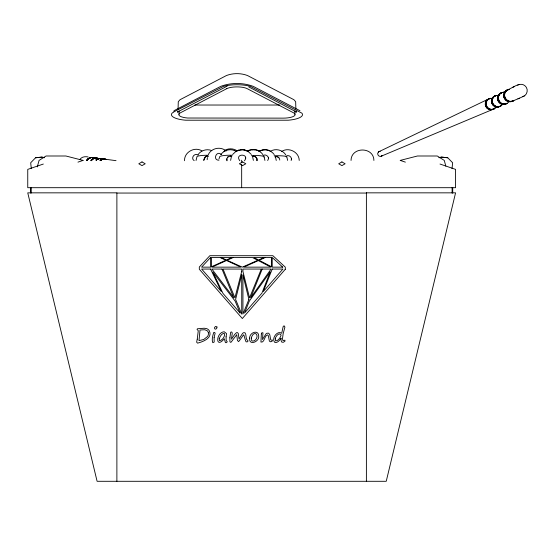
<?xml version="1.0" encoding="UTF-8"?>
<svg xmlns="http://www.w3.org/2000/svg" width="555" height="555" viewBox="0 0 555 555"><rect width="100%" height="100%" fill="white"/><g stroke="black" fill="none" stroke-linecap="round" stroke-linejoin="round"><path stroke-width="0.83" d="M178.065 109.106L178.28 101.725L180.021 99.72L226.447 75.529C233.093 73.003 240.849 73.003 247.502 75.529L293.921 99.72L295.662 101.725L295.877 109.106M226.794 159.667L226.877 160.27M226.808 159.25L226.863 158.827M196.061 160.444L197.004 156.531A10.649 1.596 0 0 1 207.445 155.254M184.524 160.721C184.142 152.049 194.763 146.305 201.909 150.884M207.161 159.667L207.383 157.509M230.609 160.381L231.373 156.871M351.044 160.444C351.169 146.541 373.772 146.541 373.89 160.444M452.034 168.63L452.644 162.761L447.76 157.766L441.343 157.093L438.943 157.689M286.019 156.191C288.718 154.193 292.742 157.474 291.16 160.499M239.815 160.742C234.085 153.069 250.354 153.499 244.408 160.846M263.056 155.539C266.095 153.256 270.424 157.71 267.67 160.527M177.995 111.534L177.815 112.235L178.252 111.236L177.635 111.93L227.279 86.081M256.965 160.624L256.882 158.494M256.993 160.693C257.575 158.661 255.938 156.226 253.76 156.267M37.289 166.916L39.065 160.416L46.058 155.997L65.878 155.997L83.146 160.416M218.982 158.973L219.78 156.531A10.649 1.63 0 0 1 232.302 155.247M490.835 98.401A5.647 5.439 66 0 0 488.546 108.926L490.072 109.404M491.196 98.221A5.661 5.446 65.8 0 0 486.236 105.408L486.846 106.754A5.668 5.446 65.2 0 0 490.301 109.307L490.454 109.238M208.174 154.894C211.025 148.088 220.758 146.007 226.121 151.036M263.979 157.107L263.979 156.552A10.649 1.429 0 0 0 251.457 155.428M227.495 157.46L228.147 156.781M378.448 152.021C376.096 154.082 379.454 157.932 381.819 155.927M382.208 155.636L381.701 156.059M198.079 154.609C200.979 150.259 207.008 148.553 211.788 150.585M220.855 154.602C223.762 150.273 229.791 148.546 234.564 150.585M286.657 156.989L286.657 156.565A10.649 1.075 0 0 0 274.135 155.719M232.628 154.47L236.069 151.265L241.148 149.718M79.844 159.535C81.606 156.781 85.13 156.33 88.085 156.94M44.386 157.689L41.986 157.093L35.569 157.766L30.692 162.761L31.295 168.63M205.274 156.919C201.923 166.417 204.171 153.617 208.402 156.212L207.445 156.094M227.654 157.252L226.891 158.626L226.995 160.79M378.808 151.723L380.203 151.224M378.309 152.139L378.954 151.598M494.193 108.759L495.289 107.843L494.193 108.759A5.654 5.446 65.8 0 1 486.007 105.506A5.654 5.446 65.8 0 1 490.967 98.325M522.852 96.646C526.702 95.543 528.464 90.583 526.286 87.253C521.242 80.156 512.966 87.961 507.312 89.972M227.8 157.065L230.311 156.045M101.343 159.632L100.122 160.451L102.731 159.167A5.654 5.585 -84.9 0 1 105.617 159.368A5.668 5.599 -87 0 0 102.731 159.167L101.246 159.618M281.545 151.57C288.371 146.714 299.152 151.91 299.221 160.43M173.972 110.716L220.765 86.344C231.019 82.535 242.924 82.535 253.177 86.344L299.977 110.716M205.572 156.683L206.092 156.413M259.275 151.224L263.077 149.864M224.269 150.648C228.022 148.199 233.107 148.199 236.853 150.648M245.081 150.065L247.925 151.265C252.775 148.227 259.768 149.857 262.903 154.616M223.936 151.57L224.296 151.39M247.357 151.009C250.936 148.9 255.626 148.9 259.213 151.009M258.949 151.349C262.446 149.267 267.038 149.108 270.556 151.224C275.53 148.095 282.627 149.899 285.742 154.803M487.04 99.727L379.148 151.591L379.731 151.328M236.687 151.036L238.865 150.065M512.702 87.371L514.152 86.712M517.628 85.158L519.085 84.492M512.404 101.177L519.383 98.207M381.236 156.191L492.354 109.578M517.926 98.866L524.308 95.987M274.864 156.878C277.021 155.788 279.845 157.62 279.769 160.041M252.178 156.572L253.69 156.246M82.986 160.451L77.971 162.129M503.926 97.382L504.093 97.305A6.181 5.952 65.8 0 1 509.511 89.452M507.228 103.292A6.022 5.8 65.8 0 1 498.508 99.838L498.674 99.768M498.126 100.011L498.286 99.942A6.015 5.793 65.8 0 1 503.552 92.303M491.647 102.953L491.799 102.883A5.821 5.606 65.8 0 1 496.898 95.495M43.325 164.044L27.75 169.379L27.75 187.694L455.579 187.694L455.579 169.379L440.011 164.044M100.372 160.478A5.647 5.578 -84.9 0 1 101.593 159.667L104.43 159.105L105.852 159.403M400.183 160.416L417.45 155.997L437.271 155.997L444.264 160.416L445.818 166.105M238.317 150.294L242.847 149.739L247.925 151.335M439.151 157.724L441.565 157.134L447.76 157.766M206.432 156.274L206.883 156.17M275.204 156.739L275.655 156.635M263.181 149.899C267.371 149.191 271.777 151.099 274.239 154.554M253.531 156.246L255.564 156.843L256.764 158.203M230.221 156.059L231.664 156.371M35.569 157.766L41.764 157.134L44.178 157.724M241.106 149.718L241.564 149.683M253.302 149.718L252.303 149.788M241.522 149.683L241.994 149.677M194.867 105.027L279.831 105.027M366.446 192.842L455.579 192.842L386.238 481.296L97.097 481.296L27.75 192.842L116.883 192.842L116.883 481.296M116.904 193.05L366.425 193.05M241.952 149.677L242.431 149.683M278.929 157.814L277.784 156.871L276.217 156.559M230.45 156.08L231.796 156.371M254.759 149.788L253.767 149.718M242.382 149.683L244.457 149.926M218.954 160.208C212.1 160.277 216.769 149.586 221.466 154.699M489.912 109.467L491.341 109.633A5.647 5.439 66 0 0 495.129 107.906M104.673 159.139L116.03 160.666M405.365 162.129L400.349 160.451M244.408 149.926L245.13 150.065M234.314 150.46L236.152 151.39M248.758 86.899L296.315 111.93L295.69 111.236L296.127 112.235L295.947 111.534M198.149 155.136C194.618 152.382 190.296 158.293 194.167 160.672M247.925 151.265L251.366 154.47M275.495 156.947L276.258 160.464M252.622 156.871L253.385 160.381M264.152 156.829L264.915 160.437M286.838 156.774L287.601 160.395M268.44 157.641L268.523 158.376M245.567 157.558L245.643 158.293M291.403 158.321L291.479 159.07M208.34 332.736L208.423 333.583A5.432 5.272 0 0 1 207.501 336.545L203.782 339.452L198.995 340.652L200.022 329.996L204.816 329.739L207.161 330.738A3.545 3.441 0 0 1 208.34 332.736M452.713 187.528L452.713 193.05M452.11 187.576L452.11 193.05M366.39 192.842L366.39 481.296M294.851 110.993L294.851 114.323M241.668 160.215L241.668 162.719M241.668 164.384L241.668 187.694M179.092 111L179.092 114.323M31.219 187.576L31.219 193.05M30.615 187.528L30.615 193.05M96.015 159.958A5.841 5.772 -84.9 0 1 101.683 158.848M96.154 159.972A5.834 5.765 -84.9 0 1 101.815 158.862M100.275 160.464A5.654 5.585 -84.9 0 1 105.762 159.389M100.524 160.499A5.64 5.571 -84.9 0 1 105.998 159.424M100.025 160.437A5.661 5.592 -84.9 0 1 105.519 159.361M96.404 160.006A5.821 5.751 -84.9 0 1 102.051 158.897M96.508 160.02A5.814 5.744 -84.9 0 1 102.148 158.91M95.911 159.944A5.848 5.772 -84.9 0 1 101.579 158.834M91.395 160.7A6.001 5.925 -84.9 0 1 98.242 158.39M91.284 160.686A6.001 5.932 -84.9 0 1 98.138 158.376M91.034 160.659A6.015 5.939 -84.9 0 1 97.895 158.341M90.77 160.631A6.029 5.952 -84.9 0 1 97.652 158.307M86.975 160.215A6.188 6.112 -84.9 0 1 94.045 157.828M87.121 160.235A6.181 6.105 -84.9 0 1 94.177 157.849M86.615 160.173A6.209 6.133 -84.9 0 1 93.698 157.78M86.726 160.187A6.202 6.126 -84.9 0 1 93.802 157.793M87.232 160.242A6.181 6.105 -84.9 0 1 94.281 157.863M96.258 159.986A5.827 5.758 -84.9 0 1 101.912 158.876M501.963 105.027A5.841 5.619 65.8 0 1 493.013 104.007A5.841 5.619 65.8 0 1 496.038 95.432M501.741 105.117A5.834 5.619 65.8 0 1 492.445 103.431A5.834 5.619 65.8 0 1 497.28 95.307M506.438 103.625A6.001 5.772 65.8 0 1 498.029 100.913A6.001 5.772 65.8 0 1 501.512 92.796M500.998 105.908A5.848 5.626 65.8 0 1 492.805 103.265A5.848 5.626 65.8 0 1 496.198 95.356M500.457 106.13A5.827 5.612 65.8 0 1 492.646 104.173A5.827 5.612 65.8 0 1 494.338 96.216M495.671 95.613A5.827 5.612 65.8 0 1 497.12 95.384M500.221 106.227A5.821 5.606 65.8 0 1 491.799 102.883M500.062 106.296A5.814 5.599 65.8 0 1 491.917 103.667A5.814 5.599 65.8 0 1 495.289 95.793M494.588 108.593A5.661 5.453 65.8 0 1 486.652 106.033A5.661 5.453 65.8 0 1 489.94 98.367M493.645 108.988A5.64 5.425 65.8 0 1 485.75 106.442A5.64 5.425 65.8 0 1 489.017 98.811M493.804 108.919A5.64 5.432 65.8 0 1 485.896 106.373A5.64 5.432 65.8 0 1 489.17 98.734M494.429 108.655A5.661 5.446 65.8 0 1 490.301 109.307M506.604 103.556A6.001 5.779 65.8 0 1 498.189 100.844A6.001 5.779 65.8 0 1 501.671 92.72M506.826 103.466A6.008 5.786 65.8 0 1 498.404 100.746A6.008 5.786 65.8 0 1 501.893 92.616M506.992 103.396A6.015 5.793 65.8 0 1 498.286 99.942M498.508 99.838A6.022 5.8 65.8 0 1 503.787 92.192M508.56 102.252A6.029 5.8 65.8 0 1 498.952 100.504A6.029 5.8 65.8 0 1 503.947 92.109M512.875 100.927A6.181 5.945 65.8 0 1 504.217 98.138A6.181 5.945 65.8 0 1 507.804 89.771M513.652 100.601A6.202 5.973 65.8 0 1 504.967 97.798A6.202 5.973 65.8 0 1 508.567 89.404M513.437 100.691A6.195 5.966 65.8 0 1 504.759 97.895A6.195 5.966 65.8 0 1 508.352 89.508M513.264 100.767A6.188 5.959 65.8 0 1 504.592 97.964A6.188 5.959 65.8 0 1 508.186 89.591M513.042 100.857A6.181 5.952 65.8 0 1 504.093 97.305M513.826 100.531A6.209 5.973 65.8 0 1 505.133 97.722A6.209 5.973 65.8 0 1 508.734 89.32M261.343 333.819L260.94 342.088C264.652 342.886 264.256 335.775 267.559 334.859L268.28 335.567L269.411 341.159L270.68 341.811L272.054 341.332L272.519 340.069L271.339 340.201L270.646 339.618L269.834 334.894L268.731 333.187L266.899 333.229L265.942 333.943L262.48 339.535L262.966 332.861L261.96 332.667L261.343 333.819M281.031 338.272L281.08 340.666L281.878 342.199L283.473 342.227L284.999 341.138L284.909 340.201L282.967 340.61L282.488 338.807L283.126 333.853L284.909 327.068L284.229 325.868A1.283 1.249 0 0 0 283.078 326.957L281.725 333.257C277.195 330.045 271.118 338.841 274.78 342.414C277.549 343.17 279.644 340.222 281.031 338.272M214.112 337.516L214.181 342.06L212.773 342.678C211.524 339.625 212.808 335.518 213.724 332.459L214.528 332.41L215.146 333.111L214.112 337.516M229.895 337.801L229.909 341.672L230.394 342.303L231.123 342.178L236.735 334.644L237.45 340.486L238.608 341.616C245.823 332.938 242.278 332.223 246.011 341.769L247.155 341.915L247.946 341.297L247.925 340.631C245.081 339.098 246.85 334.942 244.97 332.729L243.395 332.736L242.584 333.375L239.032 338.932L238.255 333.375L237.256 332.535L236.437 332.716L234.654 334.464L231.463 339.181L232.247 333.423L231.976 332.265L231.171 331.883L230.602 332.514L229.895 337.801M251.332 338.148L251.366 339.903L252.15 341.068C255.675 341.797 258.907 336.052 255.89 333.673C253.246 332.799 251.748 336.073 251.332 338.148M226.072 336.836L226.169 340.284L227.259 341.783L226.433 342.608A1.02 0.985 0 0 1 225.365 342.428L224.331 338.758C215.167 349.671 215.909 332.313 224.185 331.765L226.565 333.597L226.072 336.836M249.667 338.03C248.48 346.188 259.685 341.811 258.72 335.962C258.526 329.136 249.361 332.605 249.667 338.03M197.247 339.181L196.63 342.151L197.566 343.156C203.144 341.651 213.009 338.044 209.173 330.537A5.286 5.134 0 0 0 206.585 328.609L204.178 328.234L197.358 328.782L197.046 329.483L198.274 330.641L197.247 339.181M275.225 338.869L275.578 340.916C278.457 340.839 280.358 337.565 281.121 335.088C279.449 331.557 275.433 336.545 275.225 338.869M219.19 338.834L219.496 340.708C222.291 340.319 225.219 336.601 224.421 333.68L224.137 333.423C221.473 333.402 220.064 336.698 219.19 338.834M216.984 326.999C217.276 329.073 214.223 330.378 214.528 327.547L215.472 326.465L216.984 326.999M241.73 274.794L235.604 299.416L241.73 314.151L241.73 274.794M241.73 271.381L234.938 297.799L222.992 269.057L241.73 269.057L241.73 271.381M270.112 272.005L261.946 293.089L244.519 313.075L249.306 301.143L270.112 272.005M272.221 269.057L263.292 291.548L282.911 269.057L272.221 269.057M262.196 269.057L250.631 297.855L271.076 269.057L262.196 269.057M248.897 299.464L242.937 314.075L242.937 274.926L248.897 299.464M261.301 269.057L249.556 297.855L242.937 271.513L242.937 269.057L261.301 269.057M285.305 269.265L242.327 318.528L199.314 269.231L199.314 267.024L209.839 255.709L272.907 255.709L285.305 267.149L285.305 269.265M210.602 257.458L201.59 267.149L210.602 267.149L210.602 257.458M173.826 111.881L172.099 113.137A19.224 5.779 0 0 0 185.689 120.213L288.253 120.213A19.224 5.779 0 0 0 301.851 113.137L250.562 86.427A19.224 5.779 0 0 0 223.381 86.427L173.826 111.881M142.004 161.914L138.792 163.774L142.004 165.626L145.209 163.774L142.004 161.914M242.59 161.914L239.385 163.774L242.59 165.626L245.803 163.774L242.59 161.914M341.908 161.914L338.703 163.774L341.908 165.626L345.12 163.774L341.908 161.914M226.731 88.675L180.403 112.804A11.835 3.559 0 0 0 187.597 118.021L283.3 118.139A11.828 3.559 0 0 0 293.539 112.804L247.218 88.675A11.828 3.559 0 0 0 226.731 88.675M225.899 260.219L211.413 266.782L211.413 257.458L219.933 257.458L225.899 260.219M231.997 257.458L226.426 259.976L220.828 257.458L231.997 257.458M226.53 260.51L211.871 267.149L240.884 267.149L226.53 260.51M233.267 257.458L227.064 260.267L242.327 267.149L257.804 260.309L252.317 257.458L233.267 257.458M258.359 260.593L243.694 267.149L270.951 267.149L258.359 260.593M265.387 257.458L259.088 260.26L271.52 266.782L271.52 257.458L265.387 257.458M264.27 257.458L258.554 259.976L253.746 257.458L264.27 257.458M282.724 267.149L272.221 267.149L272.221 257.458L282.724 267.149M210.602 269.057L201.645 269.057L221.306 291.493L210.602 269.057M221.986 269.057L211.871 269.057L233.801 297.799L221.986 269.057M240.031 312.958L222.992 293.428L212.822 272.026L235.174 301.143L240.031 312.958"/></g></svg>
